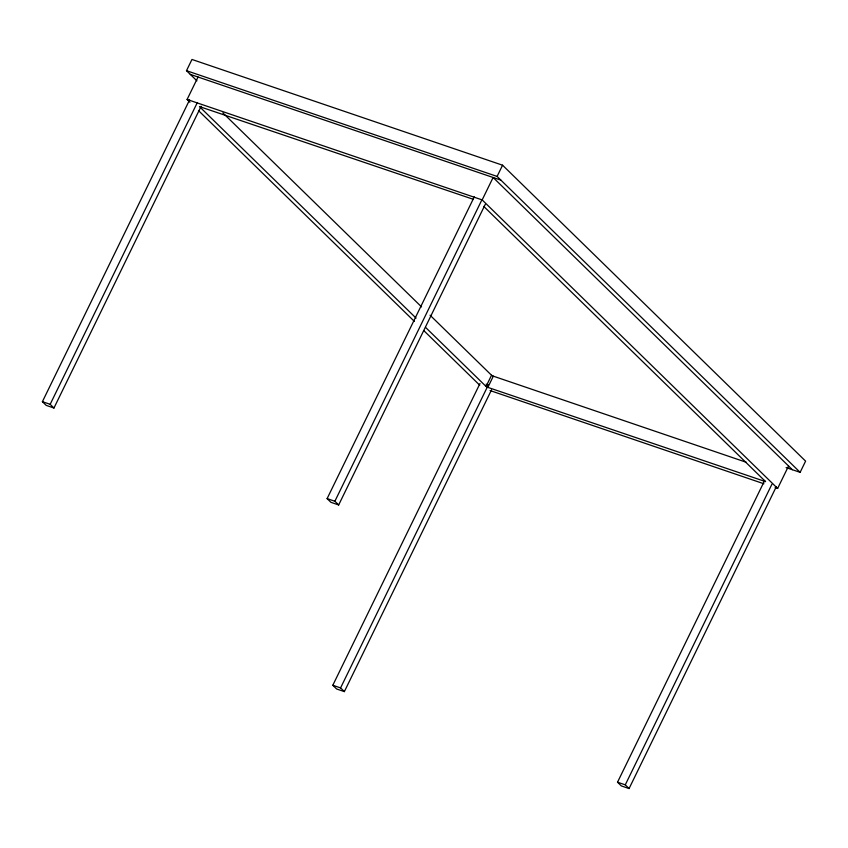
<?xml version="1.0" encoding="UTF-8"?>
<svg xmlns="http://www.w3.org/2000/svg" width="848" height="848" viewBox="0 0 848 848"><rect width="100%" height="100%" fill="white"/><g stroke="black" fill="none" stroke-linecap="round" stroke-linejoin="round"><path stroke-width="1.27" d="M196.916 80.846L186.496 70.681L191.966 59.455L502.567 165.201L805.6 461.132L800.13 472.347L786.107 467.577M189.941 102.237L187.101 99.46L198.05 77.02M201.135 106.254L53.954 408.015L46.184 405.365L42.4 401.676L189.581 99.905M53.954 408.015L50.17 404.316L197.34 102.555M485.268 204.379L338.67 504.952L330.9 502.302L327.116 498.603L474.297 196.842M338.67 504.952L334.875 501.253L482.056 199.492M788.576 466.008L777.627 488.448L482.173 199.916L493.112 177.476L792.361 469.707M800.13 472.347L497.098 176.426L502.567 165.201M491.543 389.847L344.362 691.608L336.592 688.968L332.808 685.269L479.989 383.508M483.71 206.361L765.606 481.643L487.854 387.377L486.063 386.465L491.533 375.251L430.053 315.202M344.362 691.608L340.578 687.908L488.331 384.96L486.116 384.208M487.854 387.377L493.324 376.162L746.463 462.34M776.259 486.784L629.078 788.545L621.308 785.905L617.524 782.206L764.705 480.434M629.078 788.545L625.283 784.845L771.892 484.272M186.496 70.681L497.098 176.426M190.281 74.38L500.882 180.126M187.101 99.46L482.173 199.916M473.163 199.259L199.45 106.572L416.061 318.117M490.059 390.546L763.878 483.763M775.125 487.6L777.627 488.448M42.4 401.676L50.17 404.316M327.116 498.603L334.875 501.253M332.808 685.269L340.578 687.908M617.524 782.206L625.283 784.845M491.533 375.251L493.324 376.162M222.886 112.901L421.541 306.891M425.526 327.349L486.063 386.465M198.464 110.558L414.375 321.403M423.852 330.656L479.724 385.215"/></g></svg>
